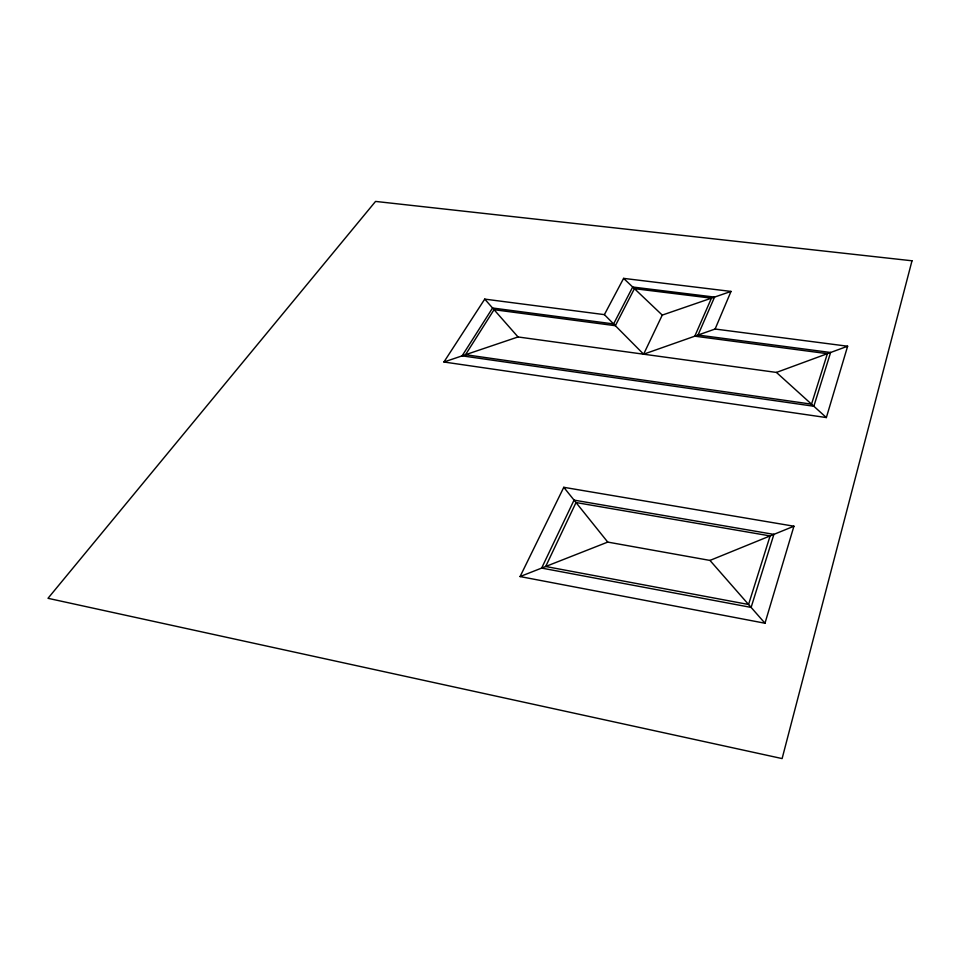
<?xml version="1.0" encoding="UTF-8"?>
<svg xmlns="http://www.w3.org/2000/svg" width="960" height="960" viewBox="0 0 960 960"><rect width="100%" height="100%" fill="white"/><g stroke="black" fill="none" stroke-linecap="round" stroke-linejoin="round"><path stroke-width="1.44" d="M764.976 623.232L793.932 526.212L563.784 487.308L520.08 576.564L764.976 623.232L709.968 560.424L607.74 542.088L520.08 576.564M826.356 417.564L847.632 346.224L715.116 329.028L643.62 354.204L604.392 314.64L484.74 299.112L443.928 362.004L826.356 417.564L776.436 372.432L518.028 336.96L443.928 362.004M715.116 329.028L731.016 291.42L623.604 278.376L604.392 314.64M643.62 354.204L662.256 315.096L731.016 291.42M709.968 560.424L793.932 526.212M776.436 372.432L847.632 346.224M623.604 278.376L662.256 315.096M484.74 299.112L518.028 336.96M563.784 487.308L607.74 542.088M912 260.784L782.112 758.58L48 598.308L375.552 201.42L912 260.784M773.892 534.384L751.116 607.404L541.656 568.08L574.056 500.112L773.892 534.384M830.604 352.5L813.84 406.248L462.12 355.848L492.564 308.004L613.608 323.94L632.7 287.016L714.564 297.096L698.004 335.052L830.604 352.5M770.112 535.92L748.56 604.488L545.688 566.496L576.012 502.548L770.112 535.92M827.388 353.676L811.524 404.16L465.516 354.708L494.052 309.696L615.36 325.704L634.416 288.66L711.456 298.164L694.788 336.18L827.388 353.676"/></g></svg>
